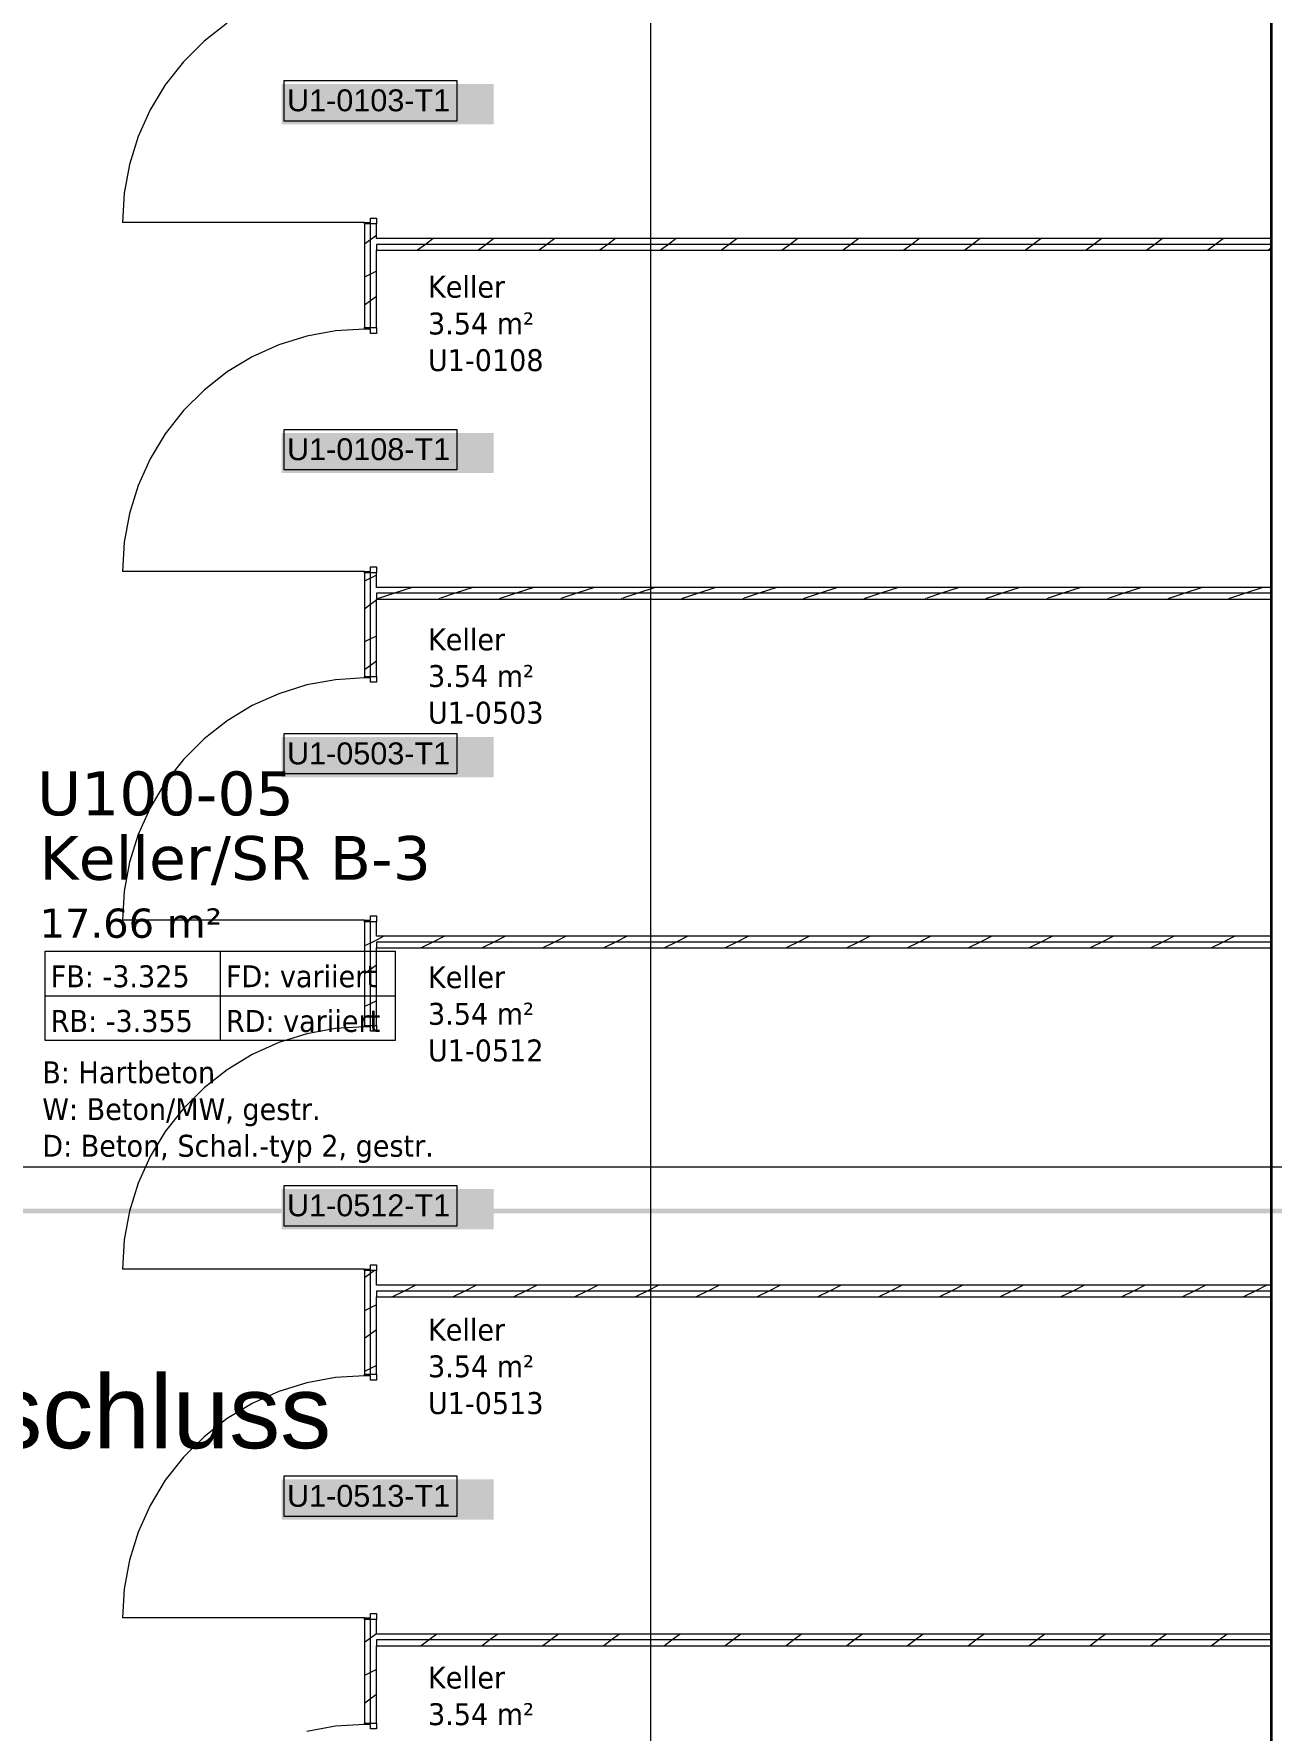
# Model space of a CAD drawing. Extents: x -1132 to 613, y -233 to 616.
# Drawn here: x -440.1 to -355.3, y 318.5 to 434.7 of the extents above; entities that cross this region are included whole.
import ezdxf
from ezdxf.lldxf.tags import DXFTag

# ---------------------------------------------------------------- set-up
doc = ezdxf.new("R2010")
doc.units = 0
doc.layers.get('0').update_dxf_attribs({"lineweight": 13})
for name, color, linetype, lineweight in [('A-AREA-____-IDEN', 7, 'Continuous', 5), ('A-DOOR-____-IDEN', 7, 'Continuous', 5), ('A-DOOR-FRAM-MCUT', 7, 'Continuous', 9), ('A-DOOR-OPNG-OTLN', 7, 'Continuous', 9), ('A-WALL-____-MCUT', 7, 'Continuous', 35), ('A-WALL-____-PATT', 7, 'Continuous', 35), ('A-WALL-FNSH-MCUT', 7, 'Continuous', 35), ('S-GRID-____-OTLN', 7, 'Continuous', 5)]:
    doc.layers.add(name, color=color, linetype=linetype, lineweight=lineweight)
doc.layers.add('EL01_WAN_Blitzschutz Text', color=1, linetype='Continuous', lineweight=13, true_color=0xff0000)
doc.layers.add('EL01_WAN_Leitung_Potentialausgleich', color=1, linetype='fein_strichliert', lineweight=13, true_color=0xff0000)
doc.styles.get("Standard").update_dxf_attribs({"font": 'arial.ttf'})
tags = doc.linetypes.add('_Rasterlinie_', pattern=[0.375, 0.2, -0.05, 0.075, -0.05]).pattern_tags.tags
tags[10:11] = [DXFTag(74, 4), DXFTag(75, 0), DXFTag(340, '0'), DXFTag(46, 1.0), DXFTag(50, 0.0), DXFTag(44, 0.0), DXFTag(45, 0.0)]
tags[8:9] = [DXFTag(74, 4), DXFTag(75, 0), DXFTag(340, '0'), DXFTag(46, 1.0), DXFTag(50, 0.0), DXFTag(44, 0.0), DXFTag(45, 0.0)]
tags[6:7] = [DXFTag(74, 4), DXFTag(75, 0), DXFTag(340, '0'), DXFTag(46, 1.0), DXFTag(50, 0.0), DXFTag(44, 0.0), DXFTag(45, 0.0)]
tags[4:5] = [DXFTag(74, 4), DXFTag(75, 0), DXFTag(340, '0'), DXFTag(46, 1.0), DXFTag(50, 0.0), DXFTag(44, 0.0), DXFTag(45, 0.0)]
tags = doc.linetypes.add('fein_strichliert', pattern=[4, 1, -2, 1]).pattern_tags.tags
tags[8:9] = [DXFTag(74, 4), DXFTag(75, 0), DXFTag(340, '0'), DXFTag(46, 0.0), DXFTag(50, 0.0), DXFTag(44, 0.0), DXFTag(45, 0.0)]
tags[6:7] = [DXFTag(74, 4), DXFTag(75, 0), DXFTag(340, '0'), DXFTag(46, 0.0), DXFTag(50, 0.0), DXFTag(44, 0.0), DXFTag(45, 0.0)]
tags[4:5] = [DXFTag(74, 4), DXFTag(75, 0), DXFTag(340, '0'), DXFTag(46, 0.0), DXFTag(50, 0.0), DXFTag(44, 0.0), DXFTag(45, 0.0)]

# ---------------------------------------------------------------- blocks, each defined once
blk = doc.blocks.new('Referenz-A0UJ2EK7XE', base_point=(-1124.08, -162.87))
at = {"layer": 'A-AREA-____-IDEN', "color": 0, "linetype": 'Continuous', "ltscale": 0.13}
for p, q in [((-439.31, 371.85), (-415.31, 371.85)), ((-439.31, 365.73), (-439.31, 371.85)), ((-427.31, 371.85), (-427.31, 365.73)), ((-415.31, 371.85), (-415.31, 365.73)), ((-439.31, 368.79), (-415.31, 368.79)), ((-415.31, 365.73), (-439.31, 365.73))]:
    blk.add_line(p, q, dxfattribs=at)
at = {"layer": 'A-DOOR-____-IDEN', "color": 0, "linetype": 'Continuous', "ltscale": 0.13}
for p, q in [((-422.93, 431.51), (-411.09, 431.51)), ((-422.93, 428.73), (-422.93, 431.51)), ((-411.09, 431.51), (-411.09, 428.73)), ((-411.09, 428.73), (-422.93, 428.73)), ((-422.93, 407.61), (-411.09, 407.61)), ((-422.93, 404.83), (-422.93, 407.61)), ((-411.09, 407.61), (-411.09, 404.83)), ((-411.09, 404.83), (-422.93, 404.83)), ((-422.93, 386.78), (-411.09, 386.78)), ((-422.93, 384), (-422.93, 386.78)), ((-411.09, 386.78), (-411.09, 384)), ((-411.09, 384), (-422.93, 384)), ((-422.93, 355.81), (-411.09, 355.81)), ((-422.93, 353.03), (-422.93, 355.81)), ((-411.09, 355.81), (-411.09, 353.03)), ((-411.09, 353.03), (-422.93, 353.03)), ((-422.93, 335.91), (-411.09, 335.91)), ((-422.93, 333.13), (-422.93, 335.91)), ((-411.09, 335.91), (-411.09, 333.13)), ((-411.09, 333.13), (-422.93, 333.13))]:
    blk.add_line(p, q, dxfattribs=at)
at = {"layer": 'A-DOOR-____-IDEN', "color": 7, "linetype": 'Continuous', "ltscale": 0.13, "true_color": 0xffffff}
for points in [[(-423.1, 428.51), (-408.56, 428.51), (-423.1, 431.27)], [(-408.56, 428.51), (-423.1, 431.27), (-408.56, 431.27)], [(-423.1, 404.61), (-408.56, 404.61), (-423.1, 407.37)], [(-408.56, 404.61), (-423.1, 407.37), (-408.56, 407.37)], [(-423.1, 383.77), (-408.56, 383.77), (-423.1, 386.53)], [(-408.56, 383.77), (-423.1, 386.53), (-408.56, 386.53)], [(-423.1, 352.81), (-408.56, 352.81), (-423.1, 355.57)], [(-408.56, 352.81), (-423.1, 355.57), (-408.56, 355.57)], [(-423.1, 332.91), (-408.56, 332.91), (-423.1, 335.67)], [(-408.56, 332.91), (-423.1, 335.67), (-408.56, 335.67)]]:
    blk.add_solid(points, dxfattribs=at)
at = {"layer": 'A-DOOR-FRAM-MCUT', "color": 0, "linetype": 'Continuous', "ltscale": 0.13}
for p, q in [((-417.01, 422.08), (-416.61, 422.08)), ((-417.01, 421.78), (-417.01, 422.08)), ((-416.61, 422.08), (-416.61, 421.68)), ((-417.41, 421.78), (-417.01, 421.78)), ((-417.41, 421.68), (-417.41, 421.78)), ((-416.61, 421.68), (-417.41, 421.68)), ((-417.41, 414.58), (-416.61, 414.58)), ((-417.41, 414.48), (-417.41, 414.58)), ((-417.01, 414.48), (-417.41, 414.48)), ((-417.01, 414.18), (-417.01, 414.48)), ((-416.61, 414.18), (-417.01, 414.18)), ((-416.61, 414.58), (-416.61, 414.18)), ((-417.41, 397.88), (-417.01, 397.88)), ((-417.41, 397.78), (-417.41, 397.88)), ((-416.61, 397.78), (-417.41, 397.78)), ((-417.01, 398.18), (-416.61, 398.18)), ((-417.01, 397.88), (-417.01, 398.18)), ((-416.61, 398.18), (-416.61, 397.78)), ((-417.41, 390.68), (-416.61, 390.68)), ((-417.41, 390.58), (-417.41, 390.68)), ((-417.01, 390.58), (-417.41, 390.58)), ((-417.01, 390.28), (-417.01, 390.58)), ((-416.61, 390.68), (-416.61, 390.28)), ((-416.61, 390.28), (-417.01, 390.28)), ((-417.01, 374.28), (-416.61, 374.28)), ((-417.01, 373.98), (-417.01, 374.28)), ((-416.61, 374.28), (-416.61, 373.88)), ((-417.41, 373.98), (-417.01, 373.98)), ((-417.41, 373.88), (-417.41, 373.98)), ((-416.61, 373.88), (-417.41, 373.88)), ((-417.41, 366.78), (-416.61, 366.78)), ((-417.41, 366.68), (-417.41, 366.78)), ((-417.01, 366.68), (-417.41, 366.68)), ((-417.01, 366.38), (-417.01, 366.68)), ((-416.61, 366.38), (-417.01, 366.38)), ((-416.61, 366.78), (-416.61, 366.38)), ((-417.41, 350.08), (-417.01, 350.08)), ((-417.41, 349.98), (-417.41, 350.08)), ((-416.61, 349.98), (-417.41, 349.98)), ((-417.01, 350.38), (-416.61, 350.38)), ((-417.01, 350.08), (-417.01, 350.38)), ((-416.61, 350.38), (-416.61, 349.98)), ((-417.41, 342.88), (-416.61, 342.88)), ((-417.41, 342.78), (-417.41, 342.88)), ((-416.61, 342.88), (-416.61, 342.48)), ((-417.01, 342.78), (-417.41, 342.78)), ((-417.01, 342.48), (-417.01, 342.78)), ((-416.61, 342.48), (-417.01, 342.48)), ((-417.41, 326.18), (-417.01, 326.18)), ((-417.41, 326.08), (-417.41, 326.18)), ((-416.61, 326.08), (-417.41, 326.08)), ((-417.01, 326.48), (-416.61, 326.48)), ((-417.01, 326.18), (-417.01, 326.48)), ((-416.61, 326.48), (-416.61, 326.08)), ((-417.41, 318.98), (-416.61, 318.98)), ((-417.41, 318.88), (-417.41, 318.98)), ((-417.01, 318.88), (-417.41, 318.88)), ((-417.01, 318.58), (-417.01, 318.88)), ((-416.61, 318.58), (-417.01, 318.58)), ((-416.61, 318.98), (-416.61, 318.58))]:
    blk.add_line(p, q, dxfattribs=at)
at = {"layer": 'A-DOOR-OPNG-OTLN', "color": 0, "linetype": 'Continuous', "ltscale": 0.13}
for p, q in [((-426.84, 435.44), (-428.41, 434.2)), ((-428.41, 434.2), (-429.83, 432.79)), ((-429.83, 432.79), (-431.07, 431.21)), ((-431.07, 431.21), (-432.1, 429.49)), ((-432.1, 429.49), (-432.93, 427.66)), ((-432.93, 427.66), (-433.52, 425.75)), ((-433.52, 425.75), (-433.89, 423.78)), ((-433.89, 423.78), (-434.01, 421.78)), ((-417.41, 421.78), (-434.01, 421.78)), ((-421.38, 414), (-423.29, 413.4)), ((-419.41, 414.36), (-421.38, 414)), ((-417.41, 414.48), (-419.41, 414.36)), ((-425.12, 412.58), (-426.84, 411.54)), ((-423.29, 413.4), (-425.12, 412.58)), ((-426.84, 411.54), (-428.41, 410.3)), ((-428.41, 410.3), (-429.83, 408.89)), ((-429.83, 408.89), (-431.07, 407.31)), ((-431.07, 407.31), (-432.1, 405.59)), ((-432.1, 405.59), (-432.93, 403.76)), ((-432.93, 403.76), (-433.52, 401.85)), ((-433.52, 401.85), (-433.89, 399.88)), ((-433.89, 399.88), (-434.01, 397.88)), ((-417.41, 397.88), (-434.01, 397.88)), ((-419.41, 390.46), (-421.38, 390.1)), ((-417.41, 390.58), (-419.41, 390.46)), ((-423.29, 389.5), (-425.12, 388.68)), ((-421.38, 390.1), (-423.29, 389.5)), ((-425.12, 388.68), (-426.84, 387.64)), ((-426.84, 387.64), (-428.41, 386.4)), ((-428.41, 386.4), (-429.83, 384.99)), ((-429.83, 384.99), (-431.07, 383.41)), ((-431.07, 383.41), (-432.1, 381.69)), ((-432.1, 381.69), (-432.93, 379.86)), ((-432.93, 379.86), (-433.52, 377.95)), ((-433.52, 377.95), (-433.89, 375.98)), ((-433.89, 375.98), (-434.01, 373.98)), ((-417.41, 373.98), (-434.01, 373.98)), ((-421.38, 366.2), (-423.29, 365.6)), ((-419.41, 366.56), (-421.38, 366.2)), ((-417.41, 366.68), (-419.41, 366.56)), ((-423.29, 365.6), (-425.12, 364.78)), ((-426.84, 363.74), (-428.41, 362.5)), ((-425.12, 364.78), (-426.84, 363.74)), ((-428.41, 362.5), (-429.83, 361.09)), ((-429.83, 361.09), (-431.07, 359.51)), ((-431.07, 359.51), (-432.1, 357.79)), ((-432.1, 357.79), (-432.93, 355.96)), ((-432.93, 355.96), (-433.52, 354.05)), ((-433.52, 354.05), (-433.89, 352.08)), ((-433.89, 352.08), (-434.01, 350.08)), ((-417.41, 350.08), (-434.01, 350.08)), ((-423.29, 341.7), (-425.12, 340.88)), ((-421.38, 342.3), (-423.29, 341.7)), ((-419.41, 342.66), (-421.38, 342.3)), ((-417.41, 342.78), (-419.41, 342.66)), ((-425.12, 340.88), (-426.84, 339.84)), ((-426.84, 339.84), (-428.41, 338.6)), ((-428.41, 338.6), (-429.83, 337.19)), ((-429.83, 337.19), (-431.07, 335.61)), ((-431.07, 335.61), (-432.1, 333.89)), ((-432.1, 333.89), (-432.93, 332.06)), ((-432.93, 332.06), (-433.52, 330.15)), ((-433.52, 330.15), (-433.89, 328.18)), ((-433.89, 328.18), (-434.01, 326.18)), ((-417.41, 326.18), (-434.01, 326.18)), ((-419.41, 318.76), (-421.38, 318.4)), ((-417.41, 318.88), (-419.41, 318.76))]:
    blk.add_line(p, q, dxfattribs=at)
at = {"layer": 'A-WALL-____-MCUT', "color": 0, "linetype": 'Continuous', "ltscale": 0.35}
for p, q in [((-355.31, 509.98), (-355.31, 420.68)), ((-355.31, 420.68), (-355.31, 325.08)), ((-355.31, 325.08), (-355.31, 287.18))]:
    blk.add_line(p, q, dxfattribs=at)
at = {"layer": 'A-WALL-____-MCUT', "color": 0, "linetype": 'Continuous', "lineweight": 9, "ltscale": 0.13}
for p, q in [((-417.01, 414.58), (-417.01, 421.68)), ((-355.31, 420.28), (-416.61, 420.28)), ((-416.61, 420.28), (-416.61, 419.88)), ((-417.01, 390.68), (-417.01, 397.78)), ((-355.31, 396.38), (-416.61, 396.38)), ((-416.61, 396.38), (-416.61, 395.98)), ((-417.01, 366.78), (-417.01, 373.88)), ((-355.31, 372.48), (-416.61, 372.48)), ((-416.61, 372.48), (-416.61, 372.08)), ((-417.01, 342.88), (-417.01, 349.98)), ((-355.31, 348.58), (-416.61, 348.58)), ((-416.61, 348.58), (-416.61, 348.18)), ((-417.01, 318.98), (-417.01, 326.08)), ((-355.31, 324.68), (-416.61, 324.68)), ((-416.61, 324.68), (-416.61, 324.28))]:
    blk.add_line(p, q, dxfattribs=at)
at = {"layer": 'A-WALL-____-PATT', "color": 0, "linetype": 'Continuous', "lineweight": 9, "ltscale": 0.13}
for p, q in [((-416.61, 420.89), (-417.01, 420.59)), ((-412.72, 420.68), (-413.25, 420.28)), ((-408.55, 420.68), (-409.09, 420.28)), ((-404.39, 420.68), (-404.92, 420.28)), ((-400.22, 420.68), (-400.76, 420.28)), ((-396.06, 420.68), (-396.59, 420.28)), ((-391.89, 420.68), (-392.43, 420.28)), ((-387.73, 420.68), (-388.26, 420.28)), ((-383.56, 420.68), (-384.1, 420.28)), ((-379.4, 420.68), (-379.93, 420.28)), ((-375.23, 420.68), (-375.77, 420.28)), ((-371.07, 420.68), (-371.6, 420.28)), ((-366.9, 420.68), (-367.44, 420.28)), ((-362.74, 420.68), (-363.27, 420.28)), ((-358.57, 420.68), (-359.11, 420.28)), ((-417.01, 420.59), (-417.41, 420.29)), ((-413.25, 420.28), (-413.79, 419.88)), ((-409.09, 420.28), (-409.62, 419.88)), ((-404.92, 420.28), (-405.46, 419.88)), ((-400.76, 420.28), (-401.29, 419.88)), ((-396.59, 420.28), (-397.13, 419.88)), ((-392.43, 420.28), (-392.96, 419.88)), ((-388.26, 420.28), (-388.8, 419.88)), ((-384.1, 420.28), (-384.63, 419.88)), ((-379.93, 420.28), (-380.47, 419.88)), ((-375.77, 420.28), (-376.3, 419.88)), ((-371.6, 420.28), (-372.14, 419.88)), ((-367.44, 420.28), (-367.97, 419.88)), ((-363.27, 420.28), (-363.81, 419.88)), ((-359.11, 420.28), (-359.64, 419.88)), ((-355.31, 420.01), (-355.48, 419.88)), ((-416.61, 418.44), (-417.01, 418.24)), ((-417.01, 418.24), (-417.41, 418.04)), ((-417.01, 416.42), (-417.41, 416.12)), ((-416.61, 416.72), (-417.01, 416.42)), ((-417.01, 397.41), (-417.41, 397.21)), ((-416.61, 397.61), (-417.01, 397.41)), ((-415.36, 396.38), (-416.39, 396.04)), ((-414.16, 396.78), (-415.36, 396.38)), ((-411.2, 396.38), (-412.22, 396.04)), ((-410, 396.78), (-411.2, 396.38)), ((-407.03, 396.38), (-408.06, 396.04)), ((-405.83, 396.78), (-407.03, 396.38)), ((-402.87, 396.38), (-403.89, 396.04)), ((-401.67, 396.78), (-402.87, 396.38)), ((-398.7, 396.38), (-399.73, 396.04)), ((-397.5, 396.78), (-398.7, 396.38)), ((-394.54, 396.38), (-395.56, 396.04)), ((-393.34, 396.78), (-394.54, 396.38)), ((-390.37, 396.38), (-391.4, 396.04)), ((-389.17, 396.78), (-390.37, 396.38)), ((-386.21, 396.38), (-387.23, 396.04)), ((-385.01, 396.78), (-386.21, 396.38)), ((-382.04, 396.38), (-383.07, 396.04)), ((-380.84, 396.78), (-382.04, 396.38)), ((-377.88, 396.38), (-378.9, 396.04)), ((-376.68, 396.78), (-377.88, 396.38)), ((-373.72, 396.38), (-374.74, 396.04)), ((-372.52, 396.78), (-373.72, 396.38)), ((-369.55, 396.38), (-370.57, 396.04)), ((-368.35, 396.78), (-369.55, 396.38)), ((-365.39, 396.38), (-366.41, 396.04)), ((-364.19, 396.78), (-365.39, 396.38)), ((-361.22, 396.38), (-362.24, 396.04)), ((-360.02, 396.78), (-361.22, 396.38)), ((-357.06, 396.38), (-358.08, 396.04)), ((-355.86, 396.78), (-357.06, 396.38)), ((-417.01, 395.6), (-417.41, 395.3)), ((-416.61, 395.9), (-417.01, 395.6)), ((-416.42, 396.04), (-416.5, 395.98)), ((-412.25, 396.04), (-412.33, 395.98)), ((-408.09, 396.04), (-408.17, 395.98)), ((-403.92, 396.04), (-404, 395.98)), ((-399.76, 396.04), (-399.84, 395.98)), ((-395.59, 396.04), (-395.67, 395.98)), ((-391.43, 396.04), (-391.51, 395.98)), ((-387.26, 396.04), (-387.34, 395.98)), ((-383.1, 396.04), (-383.18, 395.98)), ((-378.93, 396.04), (-379.01, 395.98)), ((-374.77, 396.04), (-374.85, 395.98)), ((-370.6, 396.04), (-370.68, 395.98)), ((-366.44, 396.04), (-366.52, 395.98)), ((-362.27, 396.04), (-362.35, 395.98)), ((-358.11, 396.04), (-358.19, 395.98)), ((-417.01, 393.25), (-417.41, 393.05)), ((-416.61, 393.45), (-417.01, 393.25)), ((-416.61, 391.73), (-417.01, 391.43)), ((-417.01, 391.43), (-417.41, 391.13)), ((-417.01, 372.42), (-417.41, 372.22)), ((-416.61, 372.62), (-417.01, 372.42)), ((-416.09, 372.88), (-416.61, 372.62)), ((-412.73, 372.48), (-413.53, 372.08)), ((-411.93, 372.88), (-412.73, 372.48)), ((-408.56, 372.48), (-409.36, 372.08)), ((-407.76, 372.88), (-408.56, 372.48)), ((-404.4, 372.48), (-405.2, 372.08)), ((-403.6, 372.88), (-404.4, 372.48)), ((-400.23, 372.48), (-401.03, 372.08)), ((-399.43, 372.88), (-400.23, 372.48)), ((-396.07, 372.48), (-396.87, 372.08)), ((-395.27, 372.88), (-396.07, 372.48)), ((-391.9, 372.48), (-392.7, 372.08)), ((-391.1, 372.88), (-391.9, 372.48)), ((-387.74, 372.48), (-388.54, 372.08)), ((-386.94, 372.88), (-387.74, 372.48)), ((-383.57, 372.48), (-384.37, 372.08)), ((-382.77, 372.88), (-383.57, 372.48)), ((-379.41, 372.48), (-380.21, 372.08)), ((-378.61, 372.88), (-379.41, 372.48)), ((-375.24, 372.48), (-376.04, 372.08)), ((-374.44, 372.88), (-375.24, 372.48)), ((-371.08, 372.48), (-371.88, 372.08)), ((-370.28, 372.88), (-371.08, 372.48)), ((-366.91, 372.48), (-367.71, 372.08)), ((-366.11, 372.88), (-366.91, 372.48)), ((-362.75, 372.48), (-363.55, 372.08)), ((-361.95, 372.88), (-362.75, 372.48)), ((-358.58, 372.48), (-359.38, 372.08)), ((-357.78, 372.88), (-358.58, 372.48)), ((-416.61, 370.91), (-417.01, 370.61)), ((-417.01, 370.61), (-417.41, 370.31)), ((-416.61, 368.46), (-417.01, 368.26)), ((-417.01, 368.26), (-417.41, 368.06)), ((-417.01, 349.78), (-417.41, 349.48)), ((-416.74, 349.98), (-417.01, 349.78)), ((-413.91, 348.98), (-414.71, 348.58)), ((-413.91, 348.98), (-413.92, 348.98)), ((-409.75, 348.98), (-410.55, 348.58)), ((-409.75, 348.98), (-409.75, 348.98)), ((-405.58, 348.98), (-406.38, 348.58)), ((-405.58, 348.98), (-405.58, 348.98)), ((-401.42, 348.98), (-402.22, 348.58)), ((-401.42, 348.98), (-401.42, 348.98)), ((-397.25, 348.98), (-398.05, 348.58)), ((-397.25, 348.98), (-397.25, 348.98)), ((-393.09, 348.98), (-393.89, 348.58)), ((-393.09, 348.98), (-393.09, 348.98)), ((-388.92, 348.98), (-389.72, 348.58)), ((-388.92, 348.98), (-388.92, 348.98)), ((-384.76, 348.98), (-385.56, 348.58)), ((-384.76, 348.98), (-384.76, 348.98)), ((-380.59, 348.98), (-381.39, 348.58)), ((-380.59, 348.98), (-380.59, 348.98)), ((-376.43, 348.98), (-377.23, 348.58)), ((-372.26, 348.98), (-373.06, 348.58)), ((-368.1, 348.98), (-368.9, 348.58)), ((-363.93, 348.98), (-364.73, 348.58)), ((-359.77, 348.98), (-360.57, 348.58)), ((-355.6, 348.98), (-356.4, 348.58)), ((-417.01, 347.43), (-417.41, 347.23)), ((-416.61, 347.63), (-417.01, 347.43)), ((-414.71, 348.58), (-415.51, 348.18)), ((-410.55, 348.58), (-411.35, 348.18)), ((-406.38, 348.58), (-407.18, 348.18)), ((-402.22, 348.58), (-403.02, 348.18)), ((-398.05, 348.58), (-398.85, 348.18)), ((-393.89, 348.58), (-394.69, 348.18)), ((-389.72, 348.58), (-390.52, 348.18)), ((-385.56, 348.58), (-386.36, 348.18)), ((-381.39, 348.58), (-382.19, 348.18)), ((-377.23, 348.58), (-378.03, 348.18)), ((-373.06, 348.58), (-373.86, 348.18)), ((-368.9, 348.58), (-369.7, 348.18)), ((-364.73, 348.58), (-365.53, 348.18)), ((-360.57, 348.58), (-361.37, 348.18)), ((-356.4, 348.58), (-357.2, 348.18)), ((-417.01, 345.62), (-417.41, 345.32)), ((-416.61, 345.92), (-417.01, 345.62)), ((-417.01, 343.27), (-417.41, 343.07)), ((-416.61, 343.47), (-417.01, 343.27)), ((-417.01, 324.79), (-417.41, 324.49)), ((-416.61, 325.09), (-417.01, 324.79)), ((-412.99, 324.68), (-413.53, 324.28)), ((-412.46, 325.08), (-412.99, 324.68)), ((-408.83, 324.68), (-409.36, 324.28)), ((-408.29, 325.08), (-408.83, 324.68)), ((-404.66, 324.68), (-405.2, 324.28)), ((-404.13, 325.08), (-404.66, 324.68)), ((-400.5, 324.68), (-401.03, 324.28)), ((-399.96, 325.08), (-400.5, 324.68)), ((-396.33, 324.68), (-396.87, 324.28)), ((-395.8, 325.08), (-396.33, 324.68)), ((-392.17, 324.68), (-392.7, 324.28)), ((-391.63, 325.08), (-392.17, 324.68)), ((-388, 324.68), (-388.54, 324.28)), ((-387.47, 325.08), (-388, 324.68)), ((-383.84, 324.68), (-384.37, 324.28)), ((-383.3, 325.08), (-383.84, 324.68)), ((-379.67, 324.68), (-380.21, 324.28)), ((-379.14, 325.08), (-379.67, 324.68)), ((-375.51, 324.68), (-376.04, 324.28)), ((-374.97, 325.08), (-375.51, 324.68)), ((-371.34, 324.68), (-371.88, 324.28)), ((-370.81, 325.08), (-371.34, 324.68)), ((-367.18, 324.68), (-367.71, 324.28)), ((-366.64, 325.08), (-367.18, 324.68)), ((-363.01, 324.68), (-363.55, 324.28)), ((-362.48, 325.08), (-363.01, 324.68)), ((-358.85, 324.68), (-359.38, 324.28)), ((-358.31, 325.08), (-358.85, 324.68)), ((-417.01, 322.44), (-417.41, 322.24)), ((-416.61, 322.64), (-417.01, 322.44)), ((-416.61, 320.93), (-417.01, 320.63)), ((-417.01, 320.63), (-417.41, 320.33))]:
    blk.add_line(p, q, dxfattribs=at)
at = {"layer": 'A-WALL-FNSH-MCUT', "color": 0, "linetype": 'Continuous', "lineweight": 9, "ltscale": 0.13}
for p, q in [((-417.41, 421.68), (-417.41, 414.58)), ((-416.61, 421.68), (-417.41, 421.68)), ((-416.61, 420.68), (-416.61, 421.68)), ((-355.31, 420.68), (-416.61, 420.68)), ((-416.61, 414.58), (-416.61, 419.88)), ((-416.61, 419.88), (-355.31, 419.88)), ((-417.41, 414.58), (-416.61, 414.58)), ((-417.41, 397.78), (-417.41, 390.68)), ((-416.61, 397.78), (-417.41, 397.78)), ((-416.61, 396.78), (-416.61, 397.78)), ((-355.31, 396.78), (-416.61, 396.78)), ((-416.61, 390.68), (-416.61, 395.98)), ((-416.61, 395.98), (-355.31, 395.98)), ((-417.41, 390.68), (-416.61, 390.68)), ((-417.41, 373.88), (-417.41, 366.78)), ((-416.61, 373.88), (-417.41, 373.88)), ((-416.61, 372.88), (-416.61, 373.88)), ((-355.31, 372.88), (-416.61, 372.88)), ((-416.61, 366.78), (-416.61, 372.08)), ((-416.61, 372.08), (-355.31, 372.08)), ((-417.41, 366.78), (-416.61, 366.78)), ((-417.41, 349.98), (-417.41, 342.88)), ((-416.61, 349.98), (-417.41, 349.98)), ((-416.61, 348.98), (-416.61, 349.98)), ((-355.31, 348.98), (-416.61, 348.98)), ((-416.61, 342.88), (-416.61, 348.18)), ((-416.61, 348.18), (-355.31, 348.18)), ((-417.41, 342.88), (-416.61, 342.88)), ((-417.41, 326.08), (-417.41, 318.98)), ((-416.61, 326.08), (-417.41, 326.08)), ((-416.61, 325.08), (-416.61, 326.08)), ((-355.31, 325.08), (-416.61, 325.08)), ((-416.61, 318.98), (-416.61, 324.28)), ((-416.61, 324.28), (-355.31, 324.28)), ((-417.41, 318.98), (-416.61, 318.98))]:
    blk.add_line(p, q, dxfattribs=at)
at = {"layer": 'S-GRID-____-OTLN', "color": 0, "linetype": '_Rasterlinie_', "ltscale": 0.13}
for p, q in [((-397.81, -159.1), (-397.81, 585.98)), ((-1115.8, 357.08), (111.18, 357.08))]:
    blk.add_line(p, q, dxfattribs=at)
at = {"layer": 'A-AREA-____-IDEN', "color": 0, "linetype": 'Continuous', "ltscale": 0.13, "attachment_point": 1}
for s, insert, char_height in [('{\\W0.9;\\fVerdana;Keller}', (-413.07, 418.13), 1.5), ('{\\W0.9;\\fVerdana;3.54 m²}', (-413.07, 415.61), 1.5), ('{\\W0.9;\\fVerdana;U1-0108}', (-413.07, 413.1), 1.5), ('{\\W0.9;\\fVerdana;Keller}', (-413.07, 393.97), 1.5), ('{\\W0.9;\\fVerdana;3.54 m²}', (-413.07, 391.46), 1.5), ('{\\W0.9;\\fVerdana;U1-0503}', (-413.07, 388.95), 1.5), ('{\\fVerdana;U100-05}', (-439.85, 384.17), 3), ('{\\fVerdana;Keller/SR B-3}', (-439.7, 379.75), 3), ('{\\fVerdana;17.66 m²}', (-439.69, 374.78), 2), ('{\\W0.9;\\fVerdana;FB: -3.325}', (-438.92, 370.89), 1.5), ('{\\W0.9;\\fVerdana;FD: variiert}', (-426.92, 370.89), 1.5), ('{\\W0.9;\\fVerdana;Keller}', (-413.07, 370.83), 1.5), ('{\\W0.9;\\fVerdana;3.54 m²}', (-413.07, 368.32), 1.5), ('{\\W0.9;\\fVerdana;RB: -3.355}', (-438.92, 367.83), 1.5), ('{\\W0.9;\\fVerdana;RD: variiert}', (-426.92, 367.83), 1.5), ('{\\W0.9;\\fVerdana;U1-0512}', (-413.07, 365.81), 1.5), ('{\\W0.9;\\fVerdana;B: Hartbeton}', (-439.5, 364.31), 1.5), ('{\\W0.9;\\fVerdana;W: Beton/MW, gestr.}', (-439.5, 361.79), 1.5), ('{\\W0.9;\\fVerdana;D: Beton, Schal.-typ 2, gestr.}', (-439.5, 359.28), 1.5), ('{\\W0.9;\\fVerdana;Keller}', (-413.07, 346.68), 1.5), ('{\\W0.9;\\fVerdana;3.54 m²}', (-413.07, 344.17), 1.5), ('{\\W0.9;\\fVerdana;U1-0513}', (-413.07, 341.65), 1.5), ('{\\W0.9;\\fVerdana;Keller}', (-413.07, 322.85), 1.5), ('{\\W0.9;\\fVerdana;3.54 m²}', (-413.07, 320.34), 1.5)]:
    blk.add_mtext(s, dxfattribs=dict(at, insert=insert, char_height=char_height))
at = {"layer": 'A-DOOR-____-IDEN', "color": 0, "linetype": 'Continuous', "ltscale": 0.13, "char_height": 1.5, "attachment_point": 1}
for s, insert in [('{\\fArial;U1-0103-T1}', (-422.73, 430.9)), ('{\\fArial;U1-0108-T1}', (-422.73, 407)), ('{\\fArial;U1-0503-T1}', (-422.73, 386.16)), ('{\\fArial;U1-0512-T1}', (-422.73, 355.2)), ('{\\fArial;U1-0513-T1}', (-422.73, 335.3))]:
    blk.add_mtext(s, dxfattribs=dict(at, insert=insert))
blk = doc.blocks.new('Polylinie-A0UJ2ENTXE', base_point=(-1721, 353.91))
at = {"color": 0, "linetype": 'ByBlock', "lineweight": -2, "ltscale": 0.13}
for points in [[(-1115.8, 353.91), (-134.75, 353.91), (-1115.8, 354.21)], [(-134.75, 353.91), (-1115.8, 354.21), (-135.05, 354.21)]]:
    blk.add_solid(points, dxfattribs=at)
blk = doc.blocks.new('Bauteilbeschriftung-A0UJ2EOHXE', base_point=(-523.75, 337.81))
at = {"color": 0, "linetype": 'ByBlock', "lineweight": -2, "ltscale": 0.13, "insert": (-523.75, 342.81), "char_height": 5, "attachment_point": 1}
blk.add_mtext('{\\fArial;Bodenpfahl Armierungsanschluss }', dxfattribs=at)

msp = doc.modelspace()

# ---------------------------------------------------------------- block references
at = {"color": 9, "lineweight": 25, "ltscale": 0.25, "true_color": 0xc0c0c0}
msp.add_blockref('Referenz-A0UJ2EK7XE', (-1124.08, -162.87), dxfattribs=at)
at = {"layer": 'EL01_WAN_Blitzschutz Text', "linetype": 'ByBlock', "ltscale": 0.13}
msp.add_blockref('Bauteilbeschriftung-A0UJ2EOHXE', (-523.75, 337.81), dxfattribs=at)
at = {"layer": 'EL01_WAN_Leitung_Potentialausgleich', "linetype": 'ByBlock', "ltscale": 0.13}
msp.add_blockref('Polylinie-A0UJ2ENTXE', (-1721, 353.91), dxfattribs=at)

doc.saveas('drawing.dxf')
